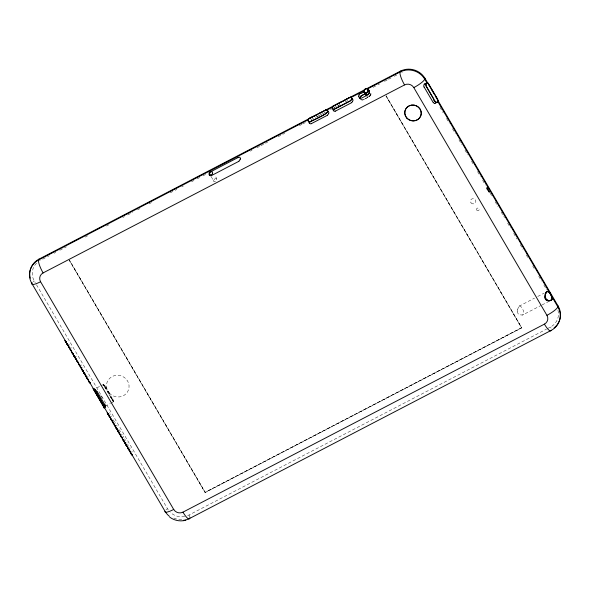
<?xml version="1.0" encoding="UTF-8"?>
<svg xmlns="http://www.w3.org/2000/svg" width="590" height="590" viewBox="0 0 590 590"><rect width="100%" height="100%" fill="white"/><g stroke="black" fill="none" stroke-linecap="round" stroke-linejoin="round"><path stroke-width="0.44" stroke-dasharray="2.95 2.21" d="M517.26 311.358L517.46 309.58M112.852 400.927L113.103 401.362A2.957 0.494 71.2 0 0 113.656 401.466L113.627 401.001A2.139 0.605 58.3 0 0 113.523 400.544M370.373 93.633L370.24 94.562M69.48 345.165L69.34 344.597M87.984 376.818L87.844 376.25M110.301 414.475L110.16 413.9M370.719 93.729L369.952 95.971A2.109 1.733 -47.8 0 1 369.399 96.531L368.337 97.121M71.154 348.085L71.021 347.473M128.797 446.165L128.679 445.583M213.787 180.134L213.676 180.651A2.249 1.527 -24.2 0 0 214.362 181.632C217.621 182.576 216.98 176.587 214.657 175.894M103.98 384.997L103.272 384.51L104.71 386.878L103.279 384.503L105.175 386.251A2.183 0.73 54.8 0 1 105.566 386.87L107.063 389.371M125.419 440.442L125.368 439.963M370.026 95.182L369.06 96.413L367.622 96.701M370.232 95.499L370.166 95.632A2.035 1.718 -49 0 1 369.126 96.76M519.016 306.262L534.54 298.12M113.605 420.338L113.59 419.8M360.527 99.511L362.791 99.99L369.111 96.723M39.545 260.839L40.209 260.47M547.225 328.741L551.812 326.277A15.915 15.148 18.5 0 0 557.882 309.942M105.013 406.252L109.71 403.781M110.5 403.376L113.627 401.731M42.664 259.194L46.75 257.07M47.569 256.643L49.206 255.794M54.11 253.243L55.748 252.395M59.833 250.263L66.375 246.863M85.189 237.077L87.637 235.801M106.451 226.022L108.899 224.746M122.801 217.511L124.438 216.663M127.713 214.959L132.617 212.407M137.522 209.856L139.978 208.58M148.975 203.897L151.423 202.621M170.237 192.842L174.323 190.718M175.142 190.29L176.779 189.442M181.683 186.883L183.32 186.034M191.492 181.779L193.948 180.503M197.222 178.807L199.671 177.531M202.945 175.827L206.212 174.124M250.374 151.158L252.011 150.303M256.916 147.751L260.19 146.054M261.009 145.627L267.55 142.22M278.178 136.696L284.719 133.288M299.44 125.633L301.896 124.357M302.714 123.93L305.981 122.233M310.886 119.682L325.606 112.019M330.518 109.467L332.967 108.191M333.785 107.771L339.508 104.791M345.231 101.812L347.687 100.536M373.042 87.35L377.128 85.226M377.947 84.798L379.584 83.95M384.488 81.398L387.755 79.694M388.574 79.267L391.03 77.991M394.297 76.294L396.753 75.019M317.273 116.591L320.628 114.851M323.313 113.457L324.655 112.756M337.399 106.126L340.755 104.386M364.576 99.083L366.67 97.992M537.733 296.46L544.105 293.149M205.187 492.532L521.685 327.9L386.096 95.986M187.664 515.69L546.414 329.168M364.355 99.201L363.027 99.887M366.892 97.874L368.116 97.239M96.922 387.822L100.101 386.185M100.89 385.772L103.279 384.54M517.43 311.373A3.451 2.751 82.4 0 0 519.207 314.699L522.467 315.075L541.214 305.377M542.026 304.956L549.364 301.166M401.657 72.467L402.343 72.127M519.407 305.996L519.539 305.952A4.506 1.962 86 0 1 519.945 305.952L521.088 306.807A4.772 1.077 62.5 0 1 523.514 310.952L523.994 313.71L522.467 315.075M81.162 365.424L81.147 364.812M132.049 451.992L132.02 451.284M119.232 429.963L118.745 429.432M120.235 431.836L120.257 431.165M127.602 444.336L128.096 444.727M109.135 412.698L109.519 413M75.97 356.721L76.073 356.109M114.342 421.437L114.748 421.828M115.065 423.119L115.212 422.536M126.843 443.26L126.983 442.677M119.446 430.117L119.977 430.693M216.449 178.969L216.375 178.895A1.637 0.981 -45.4 0 0 215.092 178.748A1.637 0.981 -45.4 0 0 213.845 180.127M124.623 438.872L125.169 439.55M121.695 434.52L122.056 434.69L121.938 434.048M129.815 447.648L130.279 448.289M111.348 416.031L111.716 416.54M123.163 436.217L123.494 436.689M116.54 425.759L116.99 426.083L116.879 425.39M113.951 421.105L113.605 420.729L113.722 421.127M168.283 510.055L35.71 283.429M103.914 385.536L103.383 384.732M103.943 385.58L104.187 385.985M104.688 386.893L108.199 392.829M104.319 386.199L112.122 399.563M439.956 107.306L443.201 112.86M446.453 118.413L449.233 123.177M452.478 128.731L455.266 133.495M458.976 139.837L461.756 144.602M465.009 150.155L467.789 154.912M471.499 161.262L472.892 163.644M477.531 171.579L480.312 176.336M482.635 180.304L485.415 185.068M490.054 193.004L491.913 196.175M495.158 201.728L497.938 206.485M501.19 212.046L504.435 217.599M507.68 223.153L510.468 227.91M513.713 233.463L516.958 239.016M520.21 244.577L522.991 249.334M526.236 254.887L528.094 258.066M532.733 265.994L534.127 268.376M538.766 276.312L541.546 281.076M543.869 285.036L546.65 289.801M386.125 95.801L521.73 327.745L205.136 492.421L69.082 259.718M385.978 96.015L521.464 327.76L205.18 492.267L69.694 260.529M211.227 176.72L213.927 181.337M69.428 260.537L205.032 492.488M105.595 386.87L113.472 400.507M36.565 263.133A15.915 15.148 18.5 0 0 33.615 279.697L35.245 282.639M100.89 395.602L102.771 398.818M108.162 391.251L110.721 395.639M112.565 398.788L113.125 399.762M105.271 387.822L105.824 388.773M108.125 392.711L113.597 401.783A3.142 0.553 70.3 0 0 113.612 401.333M110.411 396.605L112.388 400.064M112.159 399.622L112.469 400.212M112.926 401.053L112.432 400.131M112.823 400.868L112.491 400.241M123.612 436.902L123.753 437.323M82.784 367.592L82.932 368.02M334.382 107.513A2.065 1.276 -32.6 0 1 334.692 107.365M367.445 96.974A3.333 2.589 -38.4 0 1 367.113 96.812M166.004 509.686A2.272 0.472 -30.3 0 1 167.457 508.772M33.21 281.718A2.272 0.472 -30.3 0 1 34.316 281.054M550.5 327.037A2.272 0.516 62.5 0 1 551.075 328.195M189.051 515.048A2.272 0.516 62.5 0 1 189.884 516.958M181.735 519.665A18.179 17.294 18.5 0 1 172.737 517.519M184.722 516.538A15.915 15.148 18.5 0 1 170.326 512.356M104.26 385.189A2.353 0.87 54.9 0 1 105.743 386.863M103.906 384.879A3.083 0.45 49.5 0 1 104.209 385.152M112.808 399.696A2.353 0.531 63.4 0 1 113.236 400.831M517.644 309.743A5.929 2.39 -84.1 0 1 519.038 306.424M370.535 94.953A3.422 2.478 -50.8 0 1 370.306 95.514M370.992 93.493A3.82 2.53 -53.6 0 1 370.83 94.931M360.623 99.481A3.82 2.648 -14 0 0 361.235 99.821A3.267 2.456 -29.6 0 0 361.81 100.005A2.043 1.623 -39.5 0 0 362.983 99.813M109.194 392.955A11.358 10.812 18.5 0 0 128.443 390.034A11.358 10.812 18.5 0 0 115.684 375.388A11.358 10.812 18.5 0 0 109.194 392.955M471.078 202.923A2.729 2.596 18.5 0 0 475.695 202.222A2.729 2.596 18.5 0 0 472.634 198.705A2.729 2.596 18.5 0 0 471.078 202.923M476.831 210.18A1.364 1.298 18.5 0 0 479.139 209.826A1.364 1.298 18.5 0 0 477.605 208.071A1.364 1.298 18.5 0 0 476.831 210.18"/><path stroke-width="0.89" d="M545.425 296.711L545.625 294.934M69.9 348.034C69.945 349.929 67.865 344.921 69.834 347.901M71.582 350.903C71.906 353.041 69.495 347.96 71.464 350.689M76.641 359.561L76.685 360.247L75.867 358.993M83.382 371.095L83.411 371.759L82.475 370.262M86.192 377.003L85.911 376.162M118.376 432.042L117.277 430.058L117.676 430.899M367.946 90.071C368.042 86.841 362.946 89.562 364.155 91.819C365.38 93.95 368.234 92.143 367.946 90.071A2.64 1.187 -34.2 0 1 368.603 90.034M105.212 406.267L105.145 406.886M333.099 109.482L333.18 110.116A3.068 2.183 -25 0 0 333.652 110.817A2.935 2.117 -27.9 0 0 333.969 111.001M360.969 96.104L359.819 98.279L360.247 96.856M364.827 92.991L364.922 92.438M365.947 94.909L366.125 94.164M118.959 432.935L120.64 435.435L120.596 434.742M125.677 444.476L126.489 445.856M129.461 451.07L129.07 450.2M308.976 121.879L309.027 122.676A3.068 2.183 -25 0 0 309.499 123.376M547.181 291.608C548.103 290.848 550.057 292.972 548.11 291.29A4.506 1.962 87.4 0 0 547.704 291.312C545.278 292.861 543.965 297.131 545.802 299.624C548.206 302.169 554.253 300.192 551.672 296.305A4.772 1.077 62.5 0 0 549.253 292.161C546.333 288.864 544.01 296.409 545.263 298.894C546.923 302.397 554.467 301.018 551.879 296.659L557.867 306.896A18.179 17.294 18.5 0 1 551.134 330.415L189.685 518.426A18.179 17.294 18.5 0 1 183.269 520.358M209.693 173.342C209.236 175.304 212.186 175.23 212.466 173.6M436.29 102.439L435.649 103.346A3.031 2.043 52.6 0 1 434.808 103.501L434.631 103.523M240.196 159.676L240.27 159.447A3.333 1.91 -56.1 0 0 240.351 158.408M32.133 282.735L31.867 283.532L122.373 438.289L122.278 437.625M189.951 517.629L189.685 518.426A11.358 2.567 62.5 0 1 182.966 512.142A6.778 6.446 18.5 0 1 173.733 509.443M105.027 407.321L104.696 407.823M112.233 421.422L112.638 422.293M209.288 172.944L209.067 174.677A3.333 2.323 -23.5 0 0 209.664 175.378M359.126 94.938L358.698 96.347M424.358 84.031L425.619 83.544M333.033 106.185L332.281 107.21L332.318 108.28L333.232 109.098L334.412 109.039L350.762 100.521L351.706 98.678L351.065 97.203M333.077 106.148L341.182 101.893M364.133 94.326L361.611 95.661A2.626 1.261 -34.5 0 0 360.977 96.104M349.723 97.424L347.466 98.611M324.065 110.772L325.709 110.072M349.855 97.512L345.954 99.408M325.208 110.33L318.674 113.752M326.484 113.369L310.384 121.747M320.046 112.882L309.61 118.443M345.334 99.88L333.365 106.112L332.222 107.409L332.332 108.7L333.254 109.334L334.434 109.231L350.726 100.757L351.972 98.796L351.345 97.225A2.117 1.077 -35.8 0 0 349.87 97.601M320.687 112.705L323.195 111.385M345.202 99.799L347.348 98.832M343.328 100.927L344.833 100.145M308.459 119.645L38.601 260.013A18.179 17.294 18.5 0 0 31.867 283.532A11.358 2.36 -30.3 0 0 40.577 281.732A6.778 6.446 18.5 0 1 43.114 272.934M327.273 109.858L332.177 107.306M350.984 97.527L364.067 90.72M367.341 89.016L400.05 72.002A18.179 17.294 18.5 0 1 424.734 79.178L427.049 83.146M360.792 93.567L364.598 91.59M210.741 171.734L238.036 157.537M361.913 95.484L365.719 93.508M211.655 175.473L238.943 161.277M311.454 123.583L327.553 115.205M335.607 111.023L351.706 102.645M367.99 94.806L361.906 97.97A2.035 1.718 -49 0 1 360.534 98.124M544.408 324.117A6.778 6.446 18.5 0 0 546.923 315.326L413.804 87.6A6.778 6.446 18.5 0 0 404.563 84.923L43.099 272.912A11.358 2.567 62.5 0 1 38.601 260.013L38.866 259.217L400.315 71.206A18.179 17.294 18.5 0 1 424.999 78.389L427.779 83.146M182.966 512.142L544.415 324.131A11.358 2.567 62.5 0 0 551.134 330.415M317.029 114.453C314.632 116.82 307.796 116.864 308.164 120.839C308.725 122.078 310.465 121.916 311.314 121.061C308.585 122.145 335.164 111.495 325.643 109.947M365.571 93.581L364.355 94.216M430.213 86.914L437.603 99.238M122.351 438.304L121.179 436.902M185.791 520.218C180.304 521.744 174.242 520.572 169.714 517.128M366.501 94.784C368.713 95.197 370.1 91.76 368.669 90.336A2.544 1.46 -44.8 0 0 368.367 90.241A2.412 1.446 -31.6 0 0 367.872 90.137M368.647 89.982L369.473 90.742M112.248 421.422L112.985 422.447M118.974 432.935L120.058 434.919L119.8 434.424M125.707 444.44L126.791 446.431L126.533 445.929M547.373 300.045C549.799 301.77 553.486 299.543 551.606 296.704M94.547 390.337L93.545 389.562L103.862 406.842A3.142 0.583 68 0 0 103.973 406.717M95.964 390.315L93.014 388.648L93.655 389.548M129.085 450.2L130.737 452.7L130.7 452.036M209.693 175.355L209.863 175.459A1.991 1.623 -46.5 0 0 211.677 175.562M352.503 98.965L353.012 99.99A3.083 1.836 -55.8 0 1 352.842 100.986M85.845 376.014C84.717 374.665 87.327 378.994 86.723 376.811M118.789 431.629C116.591 428.753 119.055 433.916 118.9 431.843M548.892 292.072L549.054 292.264A4.713 1.069 62.5 0 1 551.473 296.409L551.879 296.659L551.621 296.047A4.956 1.121 62.5 0 0 549.209 292.006M549.209 292.006L437.721 101.391M94.843 389.791L94.503 389.289M84.436 374.031L85.1 374.635L85.041 373.927M82.866 371.206L82.556 370.727M118.376 431.961L118.133 431.57M79.879 365.077C77.851 362.422 80.093 367.297 79.989 365.291M81.686 368.197C81.833 370.232 79.621 365.291 81.56 367.954M88.286 379.466C86.31 376.752 88.589 381.745 88.412 379.702M89.415 382.563L90.145 383.271L90.108 382.608M87.622 379.385L86.782 377.895L87.261 378.883M89.437 382.482L89.031 381.361L89.975 382.342M66.419 342.06L64.9 340.496L65.335 341.374M128.878 448.894L127.403 447.323L127.765 448.171M84.348 373.772L84.193 373.212M73.145 353.565L72.275 352.798M65.792 341.772C64.487 339.656 66.884 344.361 66.552 342.318M72.032 352.842C71.021 350.32 73.44 355.925 73.271 353.808M67.489 344.951L68.27 345.858L68.226 345.172M74.163 356.065L75.004 357.37L74.967 356.714M113.11 422.713L113.914 423.922L113.877 423.259M78.197 362.201C76.221 359.421 78.418 364.495 78.308 362.415M69.17 347.827L68.307 346.242L68.698 347.134M72.555 353.609L72.732 353.978L72.474 353.189M86.605 376.59L85.1 375.019L85.587 375.837M110.374 417.241C108.427 414.541 110.603 419.527 110.492 417.454M113.737 422.993L112.69 422.012L113.073 422.912M120.471 434.505L119.431 433.694M127.197 446.018L126.186 445.015L126.245 445.406M126.562 445.981L127.374 446.94L127.315 446.232M74.148 356.456L73.794 355.445L74.878 356.537M121.459 437.374C121.695 437.478 120.825 435.523 122.152 437.382M128.178 448.865C127.315 447.382 129.564 451.092 129.011 449.138M428.384 83.751L427.662 82.866L429.247 84.96M84.923 373.713L84.082 372.991M108.693 414.364C106.915 411.791 108.958 415.972 107.704 413.856M114.74 425.766L115.596 426.799L115.544 426.113M82.305 369.937L83.242 370.83M108.081 414.49L108.862 415.286L108.818 414.6M114.32 425.169C113.391 422.757 115.279 427.212 114.858 425.729M68.101 344.936L66.589 343.365L67.017 344.258M76.516 359.325L75.498 358.314L75.822 358.897M115.419 425.877L114.408 424.874L114.755 425.493M123.834 440.265L122.801 439.262L123.015 439.587M111.399 420.169L111.635 420.523L111.031 419.084L112.233 421.046L112.181 420.36M124.866 442.81L125.692 444.064L125.633 443.356M131.526 454.602L132.418 455.576L132.374 454.89M104.135 405.765L95.528 390.846M65.726 342.045L66.006 342.473L65.851 341.912M79.208 364.996L78.89 364.568M109.74 417.329L109.46 416.71L109.629 417.152M128.229 448.835C128.886 450.207 127.632 446.844 127.89 448.385M89.304 382.261L88.979 381.833M125.515 443.142L124.011 441.571L124.822 443.134M130.567 451.77C128.915 449.344 130.338 452.862 129.822 451.682M123.177 440.31L124.003 441.187L123.959 440.501M116.422 428.76L116.186 428.222L116.378 428.569M118.125 431.681L117.801 431.12M67.415 344.944C66.397 342.569 68.256 346.02 67.385 344.885M82.172 370.173L81.745 369.259L82.548 370.822M123.133 440.125L123.458 440.634L123.14 439.838M69.037 347.724L68.794 347.296M65.674 341.964L65.357 341.426M70.719 350.6L69.989 349.118L70.38 350.01M72.408 353.476L72.157 353.056M114.711 425.715L114.431 425.361M111.34 420.073L110.957 419.416M131.504 454.558C132.049 455.48 130.781 452.412 132.3 454.743M428.709 84.731L430.103 87.114M431.025 88.699L434.277 94.252M435.206 95.838L558.133 306.107A18.179 17.294 18.5 0 1 554.106 327.878M487.436 188.114L489.331 192.215L486.861 188.8A0.797 0.443 67.8 0 1 486.772 187.804A0.797 0.443 67.8 0 1 487.465 188.07M424.144 87.047L433.23 102.586M40.577 281.732L173.711 509.45A11.358 2.36 -30.3 0 1 165.001 511.25L123.251 439.838M97.232 391.701L104.747 404.556M95.86 391.937L103.375 404.792M94.658 391.037L103.67 406.923M67.334 344.803L67.142 344.324M74.06 356.308L73.846 355.932M80.793 367.821L80.572 367.445M87.519 379.333L87.305 378.957M119.482 433.997L119.704 434.373M122.735 439.557L122.337 438.687L123.067 440.125M124.527 442.625L124.748 443.009M126.208 445.509L126.43 445.885M129.579 451.262L129.793 451.638M131.135 453.924L130.729 453.091L131.482 454.514M75.527 358.816C76.272 359.826 74.443 356.507 75.409 358.617M77.209 361.692C77.976 362.695 76.058 359.31 77.106 361.523M83.935 373.205C84.687 374.156 82.821 370.852 83.868 373.079M112.749 422.484L112.97 422.86M431.364 88.611L437.832 99.681L438.09 101.215L437.367 102.218L436.239 102.284L435.339 101.628L426.179 85.97L426.209 83.551L426.902 82.792L427.706 82.836L426.371 82.821L425.707 84.259L425.906 85.86L433.392 98.707C433.355 102.911 440.029 104.165 437.47 99.29M107.623 413.708L107.218 412.794L107.594 413.656M109.327 416.636L108.862 415.67L109.342 416.658M73.802 355.866L73.322 354.87L74.038 355.822M85.882 376.405L85.668 376.022M431.076 88.124L429.527 85.447M429.933 86.428L428.524 83.994M116.164 428.178L115.596 427.182L116.518 428.561M121.068 436.703L120.64 435.811L121.326 437.028M88.883 381.664L88.456 380.808L89.149 381.988M107.948 414.158L107.719 413.715M110.913 419.343L110.551 418.546L112.107 420.213M78.736 364.303L78.367 363.506L79.053 364.723M80.447 367.231L80.048 366.383L80.601 367.349M117.159 428.842L116.097 428.03M124.785 442.64L124.497 442.389M117.218 428.967L117.277 429.675L116.555 428.65M240.41 158.378L239.872 157.287A2.426 1.387 -44.2 0 0 239.577 157.198A2.308 1.069 -34.5 0 0 238.043 157.611M209.561 173.379A1.637 1.062 -30.7 0 1 210.608 172.051A1.637 1.062 -30.7 0 1 212.23 171.926L212.525 172.221A2.249 1.328 -52.1 0 1 212.422 173.608M209.037 172.936A2.308 1.364 -31.7 0 1 210.719 171.535M239.894 159.698A1.991 1.32 -50.5 0 1 238.884 161.129M311.476 123.657A1.8 1.468 -46.5 0 1 309.883 123.494A2.935 2.117 -27.9 0 1 309.521 123.362M327.752 111.429A2.065 1.04 -35.2 0 1 328.07 111.444A2.227 1.328 -44.6 0 1 328.35 111.525L328.859 112.55A3.083 1.836 -55.8 0 1 328.696 113.546M328.431 113.767A1.8 1.217 -50.4 0 1 327.502 115.087M335.622 111.097A1.8 1.468 -46.5 0 1 334.036 110.927M351.898 98.869A2.065 1.04 -35.2 0 1 352.215 98.884M352.237 98.869A2.227 1.328 -44.6 0 1 352.495 98.965M352.584 101.207A1.8 1.217 -50.4 0 1 351.655 102.527M366.324 95.056A3.333 2.589 -38.4 0 1 364.989 92.962M360.379 98.154A3.422 2.64 -34.1 0 1 359.907 97.955M359.782 98.073A3.82 2.825 -27.1 0 1 358.757 96.332M358.794 94.931A2.64 1.571 -31 0 1 360.763 93.309M369.384 90.823A3.82 2.095 -60.6 0 1 369.134 93.168M369.17 93.161A3.267 2.242 -52.6 0 1 368.853 93.795A2.035 1.564 -49.1 0 1 367.954 94.717M547.402 299.963A3.451 2.839 70.9 0 1 545.448 296.711M545.116 294.491A5.929 3.12 -89.3 0 1 547.122 291.231M424.062 87.106A1.991 1.586 76 0 1 423.908 85.167A2.921 1.851 81.5 0 1 423.989 84.724A3.031 1.844 83.1 0 1 424.335 83.987M434.609 103.375A1.984 1.409 62.3 0 1 433.318 102.498M94.747 391.03A2.353 0.428 50.9 0 1 95.536 391.952M103.53 404.799A2.353 0.87 54.9 0 1 103.951 406.407A3.083 0.634 65.6 0 1 103.958 406.68M310.392 121.857A2.316 1.785 -43.5 0 1 308.15 120.869A2.316 1.785 -43.5 0 1 309.521 118.221M325.739 110.492A2.316 1.165 -35.5 0 1 327.834 110.669A2.316 1.165 -35.5 0 1 326.292 112.897M349.737 97.505A1.873 1.01 -36.5 0 1 351.035 97.239M366.287 95.868A3.333 2.589 -38.4 0 1 366.11 94.879M169.411 516.324A18.179 17.294 18.5 0 1 165.001 511.25M404.548 84.908A11.358 2.567 62.5 0 1 400.05 72.002L400.315 71.206A2.272 0.516 62.5 0 1 400.905 71.405M413.804 87.6A11.358 2.36 -30.3 0 0 424.734 79.178L424.999 78.389A2.272 0.472 -30.3 0 0 424.446 78.249M546.945 315.318A11.358 2.36 -30.3 0 0 557.867 306.896L558.133 306.107A2.272 0.472 -30.3 0 0 557.58 305.967M30.267 278.192A18.179 17.294 18.5 0 1 38.866 259.217A2.272 0.516 62.5 0 1 39.456 259.408M551.385 296.379A4.727 1.549 59.8 0 1 551.51 296.667M105.035 405.913A2.891 1.04 -89.8 0 1 104.083 406.09M94.643 389.297A2.596 0.575 62.6 0 1 95.551 390.425M95.381 389.784A3.636 0.568 39.7 0 1 95.167 389.548M94.658 388.788A3.636 0.568 39.7 0 1 94.666 388.618M95.941 390.646A2.788 1.173 48.8 0 1 97.033 391.767M105.013 404.534A2.861 1.659 50.9 0 1 105.285 406.326M105.197 406.997A5.767 1.696 74.8 0 1 105.064 407.402M104.578 407.27A4.668 1.106 85.9 0 1 103.656 407.661M93.486 389.098A3.459 0.767 62.6 0 1 94.702 390.669M360.328 96.856A2.64 1.187 -34.2 0 1 361.921 95.587M406.761 117.941A8.29 7.891 18.5 0 0 420.81 115.81A8.29 7.891 18.5 0 0 411.496 105.123A8.29 7.891 18.5 0 0 406.761 117.941M366.53 93.087A2.685 2.124 -45.1 0 0 368.153 88.95A2.685 2.124 -45.1 0 0 363.993 90.418A2.685 2.124 -45.1 0 0 366.53 93.087M406.562 117.757A8.29 7.884 18.5 0 0 420.677 116.06A8.29 7.884 18.5 0 0 411.731 105.109A8.29 7.884 18.5 0 0 406.562 117.757"/></g></svg>
